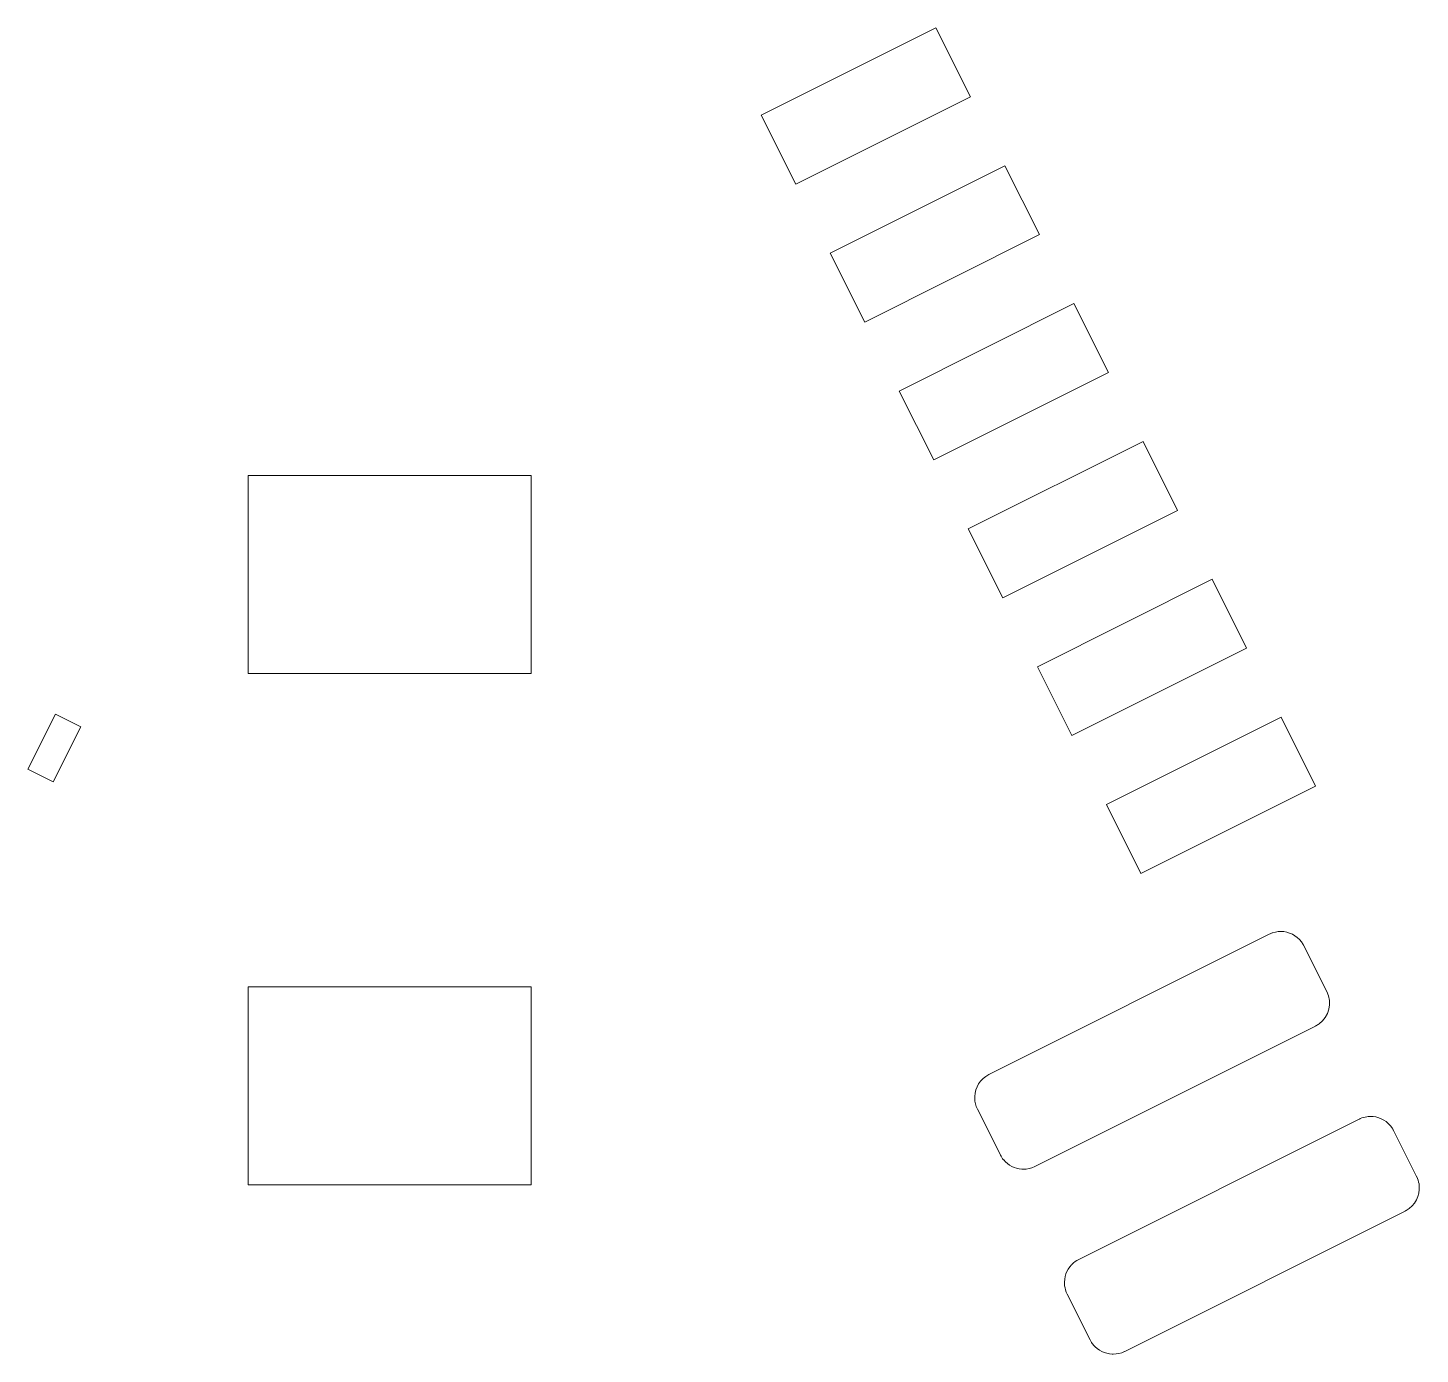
# Model space of a CAD drawing. Header units: inches. Extents: x 70 to 970, y -386 to 214.
# Drawn here: x 160.7 to 187.78, y -53.15 to -27.34 of the extents above; entities that cross this region are included whole.
import ezdxf

# ---------------------------------------------------------------- set-up
doc = ezdxf.new("R2010")
doc.units = ezdxf.units.IN
doc.header["$MEASUREMENT"] = 0

msp = doc.modelspace()

# ---------------------------------------------------------------- linework, layer by layer
at = {"color": 1, "lineweight": 0}
for p, q in [((178.361, -27.337), (174.963, -29.038)), ((179.033, -28.678), (178.361, -27.337)), ((175.635, -30.38), (179.033, -28.678)), ((174.963, -29.038), (175.635, -30.38)), ((179.704, -30.02), (176.307, -31.721)), ((180.376, -31.361), (179.704, -30.02)), ((176.978, -33.063), (180.376, -31.361)), ((176.307, -31.721), (176.978, -33.063)), ((181.048, -32.703), (177.65, -34.404)), ((181.719, -34.044), (181.048, -32.703)), ((178.321, -35.745), (181.719, -34.044)), ((177.65, -34.404), (178.321, -35.745)), ((182.391, -35.385), (178.993, -37.087)), ((183.063, -36.726), (182.391, -35.385)), ((170.488, -36.048), (164.989, -36.048)), ((164.989, -36.048), (164.989, -39.898)), ((170.488, -39.898), (170.488, -36.048)), ((179.665, -38.428), (183.063, -36.726)), ((178.993, -37.087), (179.665, -38.428)), ((183.734, -38.067), (180.336, -39.769)), ((184.406, -39.409), (183.734, -38.067)), ((181.008, -41.11), (184.406, -39.409)), ((180.336, -39.769), (181.008, -41.11)), ((164.989, -39.898), (170.488, -39.898)), ((161.238, -40.69), (160.701, -41.763)), ((161.73, -40.936), (161.238, -40.69)), ((185.078, -40.75), (181.68, -42.452)), ((185.749, -42.091), (185.078, -40.75)), ((161.193, -42.009), (161.73, -40.936)), ((160.701, -41.763), (161.193, -42.009)), ((182.351, -43.793), (185.749, -42.091)), ((181.68, -42.452), (182.351, -43.793)), ((170.488, -45.998), (164.989, -45.998)), ((164.989, -45.998), (164.989, -49.848)), ((170.488, -49.848), (170.488, -45.998)), ((164.989, -49.848), (170.488, -49.848))]:
    msp.add_line(p, q, dxfattribs=at)
for points in [[(184.847, -44.973), (184.867, -44.964), (184.886, -44.956), (184.906, -44.949)], [(184.906, -44.949), (184.906, -44.949), (184.906, -44.949), (184.907, -44.949)], [(184.907, -44.949), (184.907, -44.949), (184.907, -44.948), (184.907, -44.948)], [(184.907, -44.948), (184.907, -44.948), (184.907, -44.948), (184.907, -44.948)], [(184.907, -44.948), (184.907, -44.948), (184.907, -44.948), (184.908, -44.948)], [(184.908, -44.948), (184.908, -44.948), (184.908, -44.948), (184.909, -44.948)], [(184.909, -44.948), (184.909, -44.948), (184.909, -44.948), (184.91, -44.947)], [(184.909, -44.948), (184.909, -44.948), (184.909, -44.948), (184.909, -44.948)], [(184.91, -44.947), (184.91, -44.947), (184.911, -44.947), (184.911, -44.947)], [(184.911, -44.947), (184.983, -44.922), (185.058, -44.916), (185.13, -44.924)], [(185.13, -44.924), (185.13, -44.924), (185.13, -44.924), (185.13, -44.924)], [(185.13, -44.924), (185.131, -44.924), (185.131, -44.924), (185.131, -44.924)], [(185.131, -44.924), (185.131, -44.924), (185.131, -44.924), (185.131, -44.924)], [(185.131, -44.924), (185.284, -44.943), (185.425, -45.031), (185.505, -45.172)], [(179.395, -47.704), (179.395, -47.704), (184.847, -44.973), (184.847, -44.973)], [(185.505, -45.172), (185.505, -45.173), (185.506, -45.172), (185.506, -45.174)], [(185.506, -45.174), (185.507, -45.174), (185.507, -45.174), (185.507, -45.175)], [(185.507, -45.175), (185.507, -45.175), (185.507, -45.175), (185.507, -45.176)], [(185.507, -45.176), (185.507, -45.176), (185.507, -45.175), (185.508, -45.177)], [(185.508, -45.177), (185.508, -45.177), (185.508, -45.177), (185.509, -45.178)], [(185.509, -45.178), (185.509, -45.178), (185.509, -45.178), (185.509, -45.179)], [(185.509, -45.179), (185.509, -45.179), (185.509, -45.179), (185.51, -45.18)], [(185.51, -45.18), (185.51, -45.181), (185.509, -45.181), (185.511, -45.181)], [(185.51, -45.18), (185.51, -45.18), (185.51, -45.18), (185.51, -45.18)], [(185.511, -45.181), (185.511, -45.182), (185.511, -45.182), (185.511, -45.182)], [(185.511, -45.182), (185.511, -45.182), (185.511, -45.183), (185.511, -45.183)], [(185.511, -45.183), (185.511, -45.183), (185.512, -45.183), (185.512, -45.184)], [(185.512, -45.184), (185.512, -45.184), (185.512, -45.184), (185.512, -45.184)], [(185.512, -45.184), (185.512, -45.184), (185.512, -45.184), (185.512, -45.185)], [(185.512, -45.185), (185.512, -45.185), (185.512, -45.185), (185.512, -45.185)], [(185.512, -45.185), (185.512, -45.185), (185.513, -45.185), (185.513, -45.186)], [(185.513, -45.186), (185.513, -45.186), (185.512, -45.185), (185.513, -45.187)], [(185.513, -45.187), (185.513, -45.187), (185.513, -45.187), (185.513, -45.187)], [(185.513, -45.187), (185.513, -45.187), (185.514, -45.187), (185.514, -45.188)], [(185.514, -45.188), (185.514, -45.188), (185.514, -45.188), (185.514, -45.188)], [(185.514, -45.188), (185.514, -45.188), (185.514, -45.188), (185.514, -45.189)], [(185.514, -45.189), (185.514, -45.189), (185.515, -45.188), (185.515, -45.19)], [(185.515, -45.19), (185.515, -45.19), (185.515, -45.19), (185.515, -45.19)], [(185.515, -45.19), (185.515, -45.19), (185.515, -45.19), (185.515, -45.191)], [(185.515, -45.191), (185.516, -45.191), (185.516, -45.191), (185.516, -45.192)], [(185.516, -45.192), (185.516, -45.192), (185.516, -45.192), (185.516, -45.192)], [(185.516, -45.192), (185.516, -45.192), (185.516, -45.192), (185.517, -45.193)], [(185.517, -45.193), (185.517, -45.193), (185.517, -45.194), (185.517, -45.194)], [(185.517, -45.194), (185.517, -45.194), (185.517, -45.194), (185.517, -45.194)], [(185.517, -45.194), (185.517, -45.194), (185.518, -45.195), (185.518, -45.195)], [(185.518, -45.195), (185.518, -45.195), (185.518, -45.196), (185.518, -45.196)], [(185.518, -45.196), (185.518, -45.196), (185.518, -45.196), (185.518, -45.196)], [(185.518, -45.196), (185.518, -45.196), (185.518, -45.196), (185.519, -45.197)], [(185.519, -45.197), (185.519, -45.197), (185.519, -45.197), (185.519, -45.197)], [(185.519, -45.197), (185.519, -45.197), (185.965, -46.09), (185.965, -46.09)], [(185.966, -46.091), (186.077, -46.312), (186.008, -46.577), (185.815, -46.718)], [(185.965, -46.09), (185.965, -46.09), (185.966, -46.091), (185.966, -46.091)], [(185.743, -46.762), (185.743, -46.762), (180.289, -49.493), (180.289, -49.493)], [(185.744, -46.762), (185.744, -46.762), (185.743, -46.762), (185.743, -46.762)], [(185.743, -46.762), (185.743, -46.762), (185.743, -46.762), (185.743, -46.762)], [(185.745, -46.761), (185.745, -46.761), (185.744, -46.761), (185.744, -46.761)], [(185.744, -46.761), (185.744, -46.761), (185.744, -46.761), (185.744, -46.761)], [(185.744, -46.761), (185.744, -46.761), (185.744, -46.762), (185.744, -46.762)], [(185.746, -46.761), (185.746, -46.761), (185.746, -46.761), (185.745, -46.761)], [(185.745, -46.761), (185.745, -46.761), (185.745, -46.761), (185.745, -46.761)], [(185.745, -46.761), (185.745, -46.761), (185.745, -46.761), (185.745, -46.761)], [(185.747, -46.76), (185.747, -46.76), (185.747, -46.76), (185.746, -46.76)], [(185.746, -46.76), (185.746, -46.76), (185.746, -46.76), (185.746, -46.761)], [(185.748, -46.76), (185.747, -46.76), (185.747, -46.76), (185.747, -46.76)], [(185.749, -46.759), (185.749, -46.759), (185.749, -46.759), (185.748, -46.759)], [(185.748, -46.759), (185.748, -46.759), (185.748, -46.759), (185.748, -46.759)], [(185.748, -46.759), (185.748, -46.759), (185.748, -46.76), (185.748, -46.76)], [(185.75, -46.758), (185.749, -46.759), (185.749, -46.759), (185.749, -46.759)], [(185.751, -46.758), (185.751, -46.758), (185.751, -46.758), (185.75, -46.758)], [(185.75, -46.758), (185.75, -46.758), (185.75, -46.758), (185.75, -46.758)], [(185.752, -46.757), (185.752, -46.758), (185.751, -46.758), (185.751, -46.758)], [(185.751, -46.758), (185.751, -46.758), (185.751, -46.758), (185.751, -46.758)], [(185.753, -46.757), (185.753, -46.757), (185.752, -46.757), (185.752, -46.757)], [(185.752, -46.757), (185.752, -46.757), (185.752, -46.757), (185.752, -46.757)], [(185.754, -46.757), (185.754, -46.757), (185.753, -46.757), (185.753, -46.757)], [(185.753, -46.757), (185.753, -46.757), (185.753, -46.757), (185.753, -46.757)], [(185.753, -46.757), (185.753, -46.757), (185.753, -46.757), (185.753, -46.757)], [(185.755, -46.756), (185.755, -46.756), (185.754, -46.756), (185.754, -46.756)], [(185.754, -46.756), (185.754, -46.756), (185.754, -46.756), (185.754, -46.756)], [(185.754, -46.756), (185.754, -46.756), (185.754, -46.757), (185.754, -46.757)], [(185.756, -46.755), (185.756, -46.756), (185.756, -46.756), (185.755, -46.756)], [(185.755, -46.756), (185.755, -46.756), (185.755, -46.756), (185.755, -46.756)], [(185.755, -46.756), (185.755, -46.756), (185.755, -46.756), (185.755, -46.756)], [(185.757, -46.755), (185.757, -46.755), (185.757, -46.755), (185.756, -46.755)], [(185.756, -46.755), (185.756, -46.755), (185.756, -46.755), (185.756, -46.755)], [(185.756, -46.755), (185.756, -46.755), (185.756, -46.755), (185.756, -46.755)], [(185.758, -46.754), (185.758, -46.754), (185.758, -46.754), (185.757, -46.754)], [(185.757, -46.754), (185.757, -46.754), (185.757, -46.754), (185.757, -46.754)], [(185.757, -46.754), (185.757, -46.754), (185.757, -46.754), (185.757, -46.755)], [(185.759, -46.753), (185.759, -46.754), (185.759, -46.754), (185.758, -46.754)], [(185.758, -46.754), (185.758, -46.754), (185.758, -46.754), (185.758, -46.754)], [(185.76, -46.753), (185.759, -46.753), (185.759, -46.753), (185.759, -46.753)], [(185.761, -46.752), (185.761, -46.752), (185.761, -46.752), (185.76, -46.753)], [(185.76, -46.753), (185.76, -46.753), (185.76, -46.753), (185.76, -46.753)], [(185.762, -46.752), (185.761, -46.752), (185.761, -46.752), (185.761, -46.752)], [(185.763, -46.752), (185.762, -46.752), (185.762, -46.752), (185.762, -46.752)], [(185.764, -46.751), (185.764, -46.751), (185.764, -46.751), (185.763, -46.751)], [(185.763, -46.751), (185.763, -46.751), (185.764, -46.751), (185.763, -46.751)], [(185.763, -46.751), (185.763, -46.751), (185.763, -46.752), (185.763, -46.752)], [(185.765, -46.75), (185.764, -46.751), (185.764, -46.751), (185.764, -46.751)], [(185.764, -46.751), (185.764, -46.751), (185.764, -46.751), (185.764, -46.751)], [(185.766, -46.75), (185.766, -46.75), (185.765, -46.75), (185.765, -46.75)], [(185.765, -46.75), (185.765, -46.75), (185.765, -46.75), (185.765, -46.75)], [(185.765, -46.75), (185.765, -46.75), (185.765, -46.75), (185.765, -46.75)], [(185.767, -46.749), (185.766, -46.749), (185.766, -46.75), (185.766, -46.75)], [(185.768, -46.749), (185.767, -46.749), (185.767, -46.749), (185.767, -46.749)], [(185.767, -46.749), (185.767, -46.749), (185.767, -46.749), (185.767, -46.749)], [(185.767, -46.749), (185.767, -46.749), (185.767, -46.749), (185.767, -46.749)], [(185.769, -46.748), (185.768, -46.748), (185.768, -46.748), (185.768, -46.748)], [(185.768, -46.748), (185.768, -46.748), (185.768, -46.749), (185.768, -46.749)], [(185.77, -46.748), (185.769, -46.748), (185.769, -46.748), (185.769, -46.748)], [(185.769, -46.748), (185.769, -46.748), (185.769, -46.748), (185.769, -46.748)], [(185.769, -46.748), (185.769, -46.748), (185.769, -46.748), (185.769, -46.748)], [(185.771, -46.747), (185.77, -46.747), (185.77, -46.747), (185.77, -46.747)], [(185.77, -46.747), (185.77, -46.747), (185.77, -46.748), (185.77, -46.748)], [(185.772, -46.746), (185.771, -46.746), (185.771, -46.747), (185.771, -46.747)], [(185.771, -46.747), (185.771, -46.747), (185.771, -46.747), (185.771, -46.747)], [(185.771, -46.747), (185.771, -46.747), (185.771, -46.747), (185.771, -46.747)], [(185.773, -46.746), (185.773, -46.746), (185.772, -46.746), (185.772, -46.746)], [(185.772, -46.746), (185.772, -46.746), (185.772, -46.746), (185.772, -46.746)], [(185.774, -46.745), (185.773, -46.746), (185.773, -46.746), (185.773, -46.746)], [(185.775, -46.744), (185.774, -46.744), (185.774, -46.745), (185.774, -46.745)], [(185.774, -46.745), (185.774, -46.745), (185.774, -46.745), (185.774, -46.745)], [(185.774, -46.745), (185.774, -46.745), (185.774, -46.745), (185.774, -46.745)], [(185.776, -46.744), (185.775, -46.744), (185.775, -46.744), (185.775, -46.744)], [(185.775, -46.744), (185.775, -46.744), (185.775, -46.744), (185.775, -46.744)], [(185.777, -46.743), (185.776, -46.743), (185.776, -46.744), (185.776, -46.744)], [(185.776, -46.744), (185.776, -46.744), (185.776, -46.744), (185.776, -46.744)], [(185.778, -46.743), (185.777, -46.743), (185.777, -46.743), (185.777, -46.743)], [(185.777, -46.743), (185.777, -46.743), (185.777, -46.743), (185.777, -46.743)], [(185.777, -46.743), (185.777, -46.743), (185.777, -46.743), (185.777, -46.743)], [(185.779, -46.742), (185.778, -46.742), (185.778, -46.742), (185.778, -46.742)], [(185.778, -46.742), (185.778, -46.742), (185.778, -46.743), (185.778, -46.743)], [(185.78, -46.741), (185.78, -46.741), (185.78, -46.741), (185.779, -46.742)], [(185.779, -46.742), (185.779, -46.742), (185.779, -46.742), (185.779, -46.742)], [(185.779, -46.742), (185.779, -46.742), (185.779, -46.742), (185.779, -46.742)], [(185.781, -46.741), (185.781, -46.741), (185.781, -46.741), (185.78, -46.741)], [(185.78, -46.741), (185.78, -46.741), (185.78, -46.741), (185.78, -46.741)], [(185.782, -46.74), (185.782, -46.74), (185.782, -46.74), (185.781, -46.74)], [(185.781, -46.74), (185.781, -46.74), (185.781, -46.74), (185.781, -46.741)], [(185.783, -46.74), (185.783, -46.74), (185.783, -46.74), (185.782, -46.74)], [(185.782, -46.74), (185.782, -46.74), (185.782, -46.74), (185.782, -46.74)], [(185.784, -46.739), (185.784, -46.739), (185.784, -46.739), (185.783, -46.739)], [(185.783, -46.739), (185.783, -46.739), (185.783, -46.739), (185.783, -46.74)], [(185.785, -46.739), (185.785, -46.739), (185.785, -46.739), (185.784, -46.739)], [(185.784, -46.739), (185.784, -46.739), (185.784, -46.739), (185.784, -46.739)], [(185.786, -46.738), (185.786, -46.738), (185.786, -46.738), (185.785, -46.738)], [(185.785, -46.738), (185.785, -46.738), (185.785, -46.738), (185.785, -46.739)], [(185.787, -46.737), (185.786, -46.737), (185.786, -46.737), (185.786, -46.738)], [(185.786, -46.738), (185.786, -46.738), (185.786, -46.738), (185.786, -46.738)], [(185.788, -46.737), (185.788, -46.737), (185.787, -46.737), (185.787, -46.737)], [(185.787, -46.737), (185.787, -46.737), (185.787, -46.737), (185.787, -46.737)], [(185.787, -46.737), (185.787, -46.737), (185.787, -46.737), (185.787, -46.737)], [(185.789, -46.736), (185.789, -46.736), (185.788, -46.736), (185.788, -46.736)], [(185.788, -46.736), (185.788, -46.736), (185.788, -46.736), (185.788, -46.736)], [(185.788, -46.736), (185.788, -46.737), (185.788, -46.737), (185.788, -46.737)], [(185.79, -46.735), (185.79, -46.735), (185.789, -46.736), (185.789, -46.736)], [(185.789, -46.736), (185.789, -46.736), (185.789, -46.736), (185.789, -46.736)], [(185.789, -46.736), (185.789, -46.736), (185.789, -46.736), (185.789, -46.736)], [(185.791, -46.735), (185.791, -46.735), (185.79, -46.735), (185.79, -46.735)], [(185.79, -46.735), (185.79, -46.735), (185.79, -46.735), (185.79, -46.735)], [(185.79, -46.735), (185.79, -46.735), (185.79, -46.735), (185.79, -46.735)], [(185.792, -46.734), (185.791, -46.734), (185.791, -46.734), (185.791, -46.734)], [(185.791, -46.734), (185.791, -46.734), (185.791, -46.735), (185.791, -46.735)], [(185.793, -46.733), (185.793, -46.733), (185.793, -46.733), (185.792, -46.733)], [(185.792, -46.733), (185.792, -46.733), (185.792, -46.734), (185.792, -46.734)], [(185.794, -46.733), (185.794, -46.733), (185.794, -46.733), (185.793, -46.733)], [(185.795, -46.732), (185.794, -46.732), (185.794, -46.732), (185.794, -46.732)], [(185.794, -46.732), (185.794, -46.732), (185.794, -46.733), (185.794, -46.733)], [(185.796, -46.731), (185.796, -46.731), (185.795, -46.731), (185.795, -46.732)], [(185.795, -46.732), (185.795, -46.732), (185.795, -46.732), (185.795, -46.732)], [(185.797, -46.731), (185.797, -46.731), (185.797, -46.731), (185.796, -46.731)], [(185.796, -46.731), (185.796, -46.731), (185.796, -46.731), (185.796, -46.731)], [(185.796, -46.731), (185.796, -46.731), (185.796, -46.731), (185.796, -46.731)], [(185.798, -46.73), (185.798, -46.73), (185.797, -46.73), (185.797, -46.73)], [(185.797, -46.73), (185.797, -46.73), (185.797, -46.73), (185.797, -46.73)], [(185.797, -46.73), (185.797, -46.731), (185.797, -46.731), (185.797, -46.731)], [(185.799, -46.729), (185.798, -46.73), (185.798, -46.73), (185.798, -46.73)], [(185.798, -46.73), (185.798, -46.73), (185.798, -46.73), (185.798, -46.73)], [(185.8, -46.729), (185.799, -46.729), (185.799, -46.729), (185.799, -46.729)], [(185.799, -46.729), (185.799, -46.729), (185.799, -46.729), (185.799, -46.729)], [(185.801, -46.728), (185.801, -46.728), (185.801, -46.728), (185.8, -46.728)], [(185.8, -46.728), (185.8, -46.728), (185.8, -46.729), (185.8, -46.729)], [(185.802, -46.727), (185.801, -46.728), (185.801, -46.728), (185.801, -46.728)], [(185.801, -46.728), (185.801, -46.728), (185.801, -46.728), (185.801, -46.728)], [(185.803, -46.727), (185.803, -46.727), (185.802, -46.727), (185.802, -46.727)], [(185.802, -46.727), (185.802, -46.727), (185.802, -46.727), (185.802, -46.727)], [(185.802, -46.727), (185.802, -46.727), (185.802, -46.727), (185.802, -46.727)], [(185.804, -46.726), (185.804, -46.726), (185.803, -46.726), (185.803, -46.726)], [(185.803, -46.726), (185.803, -46.727), (185.803, -46.727), (185.803, -46.727)], [(185.805, -46.726), (185.804, -46.726), (185.804, -46.726), (185.804, -46.726)], [(185.804, -46.726), (185.804, -46.726), (185.804, -46.726), (185.804, -46.726)], [(185.804, -46.726), (185.804, -46.726), (185.804, -46.726), (185.804, -46.726)], [(185.806, -46.725), (185.805, -46.725), (185.805, -46.725), (185.805, -46.725)], [(185.805, -46.725), (185.805, -46.725), (185.805, -46.726), (185.805, -46.726)], [(185.807, -46.724), (185.807, -46.724), (185.807, -46.724), (185.806, -46.724)], [(185.806, -46.724), (185.806, -46.725), (185.806, -46.725), (185.806, -46.725)], [(185.808, -46.723), (185.808, -46.723), (185.808, -46.723), (185.807, -46.723)], [(185.807, -46.723), (185.807, -46.723), (185.807, -46.723), (185.807, -46.724)], [(185.809, -46.722), (185.809, -46.722), (185.808, -46.723), (185.808, -46.723)], [(185.808, -46.723), (185.808, -46.723), (185.808, -46.723), (185.808, -46.723)], [(185.81, -46.721), (185.81, -46.722), (185.81, -46.722), (185.809, -46.722)], [(185.809, -46.722), (185.809, -46.722), (185.809, -46.723), (185.809, -46.722)], [(185.811, -46.721), (185.81, -46.721), (185.81, -46.721), (185.81, -46.721)], [(185.812, -46.72), (185.812, -46.72), (185.811, -46.72), (185.811, -46.72)], [(185.811, -46.72), (185.811, -46.72), (185.812, -46.72), (185.811, -46.721)], [(185.813, -46.72), (185.813, -46.72), (185.812, -46.72), (185.812, -46.72)], [(185.812, -46.72), (185.812, -46.72), (185.812, -46.72), (185.812, -46.72)], [(185.814, -46.719), (185.814, -46.719), (185.813, -46.719), (185.813, -46.719)], [(185.813, -46.719), (185.813, -46.719), (185.813, -46.719), (185.813, -46.72)], [(185.815, -46.718), (185.814, -46.718), (185.814, -46.719), (185.814, -46.719)], [(179.117, -48.134), (179.124, -47.957), (179.224, -47.79), (179.393, -47.705)], [(179.393, -47.705), (179.394, -47.705), (179.394, -47.705), (179.395, -47.704)], [(179.117, -48.139), (179.117, -48.137), (179.117, -48.135), (179.117, -48.134)], [(179.117, -48.14), (179.117, -48.139), (179.117, -48.139), (179.117, -48.139)], [(179.117, -48.141), (179.117, -48.141), (179.117, -48.141), (179.117, -48.14)], [(179.117, -48.14), (179.117, -48.14), (179.117, -48.14), (179.117, -48.14)], [(179.117, -48.142), (179.117, -48.142), (179.117, -48.141), (179.117, -48.141)], [(179.117, -48.143), (179.117, -48.143), (179.117, -48.142), (179.117, -48.142)], [(179.117, -48.142), (179.117, -48.142), (179.117, -48.142), (179.117, -48.142)], [(179.117, -48.144), (179.117, -48.143), (179.117, -48.143), (179.117, -48.143)], [(179.117, -48.145), (179.117, -48.145), (179.117, -48.145), (179.117, -48.144)], [(179.117, -48.144), (179.117, -48.144), (179.117, -48.144), (179.117, -48.144)], [(179.117, -48.146), (179.117, -48.146), (179.117, -48.145), (179.117, -48.145)], [(179.117, -48.147), (179.117, -48.146), (179.117, -48.146), (179.117, -48.146)], [(179.117, -48.146), (179.117, -48.146), (179.117, -48.146), (179.117, -48.146)], [(179.117, -48.148), (179.117, -48.148), (179.117, -48.148), (179.117, -48.147)], [(179.117, -48.147), (179.117, -48.147), (179.117, -48.147), (179.117, -48.147)], [(179.117, -48.149), (179.117, -48.149), (179.117, -48.148), (179.117, -48.148)], [(179.117, -48.148), (179.117, -48.148), (179.117, -48.148), (179.117, -48.148)], [(179.117, -48.15), (179.117, -48.15), (179.117, -48.15), (179.117, -48.149)], [(179.117, -48.149), (179.117, -48.149), (179.117, -48.149), (179.117, -48.149)], [(179.117, -48.149), (179.117, -48.149), (179.117, -48.149), (179.117, -48.149)], [(179.117, -48.151), (179.117, -48.151), (179.117, -48.151), (179.117, -48.15)], [(179.117, -48.15), (179.117, -48.15), (179.117, -48.15), (179.117, -48.15)], [(179.117, -48.152), (179.117, -48.151), (179.117, -48.151), (179.117, -48.151)], [(179.117, -48.153), (179.117, -48.153), (179.117, -48.152), (179.117, -48.152)], [(179.117, -48.152), (179.117, -48.152), (179.117, -48.152), (179.117, -48.152)], [(179.117, -48.154), (179.117, -48.154), (179.117, -48.154), (179.117, -48.153)], [(179.117, -48.153), (179.117, -48.153), (179.117, -48.153), (179.117, -48.153)], [(179.117, -48.153), (179.117, -48.153), (179.117, -48.153), (179.117, -48.153)], [(179.117, -48.155), (179.117, -48.154), (179.117, -48.154), (179.117, -48.154)], [(179.117, -48.154), (179.117, -48.154), (179.117, -48.154), (179.117, -48.154)], [(179.117, -48.156), (179.117, -48.156), (179.117, -48.155), (179.117, -48.155)], [(179.117, -48.155), (179.117, -48.155), (179.117, -48.155), (179.117, -48.155)], [(179.117, -48.155), (179.117, -48.155), (179.117, -48.155), (179.117, -48.155)], [(179.117, -48.157), (179.117, -48.157), (179.117, -48.156), (179.117, -48.156)], [(179.117, -48.156), (179.117, -48.156), (179.117, -48.156), (179.117, -48.156)], [(179.117, -48.156), (179.117, -48.156), (179.117, -48.156), (179.117, -48.156)], [(179.117, -48.158), (179.117, -48.158), (179.117, -48.158), (179.117, -48.157)], [(179.117, -48.157), (179.117, -48.157), (179.117, -48.157), (179.117, -48.157)], [(179.117, -48.157), (179.117, -48.157), (179.117, -48.157), (179.117, -48.157)], [(179.117, -48.159), (179.117, -48.158), (179.117, -48.158), (179.117, -48.158)], [(179.117, -48.16), (179.117, -48.16), (179.117, -48.159), (179.117, -48.159)], [(179.117, -48.159), (179.117, -48.159), (179.117, -48.159), (179.117, -48.159)], [(179.117, -48.159), (179.117, -48.159), (179.117, -48.159), (179.117, -48.159)], [(179.117, -48.161), (179.117, -48.161), (179.117, -48.161), (179.117, -48.16)], [(179.117, -48.16), (179.117, -48.16), (179.117, -48.16), (179.117, -48.16)], [(179.117, -48.162), (179.117, -48.162), (179.117, -48.162), (179.117, -48.161)], [(179.117, -48.161), (179.117, -48.161), (179.117, -48.161), (179.117, -48.161)], [(179.117, -48.163), (179.117, -48.163), (179.117, -48.162), (179.117, -48.162)], [(179.117, -48.162), (179.117, -48.162), (179.117, -48.162), (179.117, -48.162)], [(179.117, -48.164), (179.117, -48.164), (179.117, -48.163), (179.117, -48.163)], [(179.117, -48.163), (179.117, -48.163), (179.117, -48.163), (179.117, -48.163)], [(179.117, -48.165), (179.117, -48.164), (179.117, -48.164), (179.117, -48.164)], [(179.117, -48.164), (179.117, -48.164), (179.117, -48.164), (179.117, -48.164)], [(179.117, -48.166), (179.117, -48.166), (179.117, -48.166), (179.117, -48.165)], [(179.117, -48.165), (179.117, -48.165), (179.117, -48.165), (179.117, -48.165)], [(179.117, -48.167), (179.117, -48.167), (179.117, -48.166), (179.117, -48.166)], [(179.117, -48.166), (179.117, -48.166), (179.117, -48.166), (179.117, -48.166)], [(179.117, -48.168), (179.117, -48.167), (179.117, -48.167), (179.117, -48.167)], [(179.117, -48.167), (179.117, -48.167), (179.117, -48.167), (179.117, -48.167)], [(179.117, -48.169), (179.117, -48.169), (179.117, -48.169), (179.117, -48.168)], [(179.117, -48.168), (179.117, -48.168), (179.117, -48.168), (179.117, -48.168)], [(179.117, -48.171), (179.117, -48.17), (179.117, -48.17), (179.117, -48.169)], [(179.118, -48.175), (179.118, -48.174), (179.117, -48.172), (179.117, -48.171)], [(179.117, -48.171), (179.117, -48.171), (179.117, -48.171), (179.117, -48.171)], [(179.17, -48.376), (179.138, -48.311), (179.12, -48.242), (179.118, -48.175)], [(179.171, -48.377), (179.17, -48.377), (179.17, -48.376), (179.17, -48.376)], [(179.617, -49.269), (179.617, -49.269), (179.171, -48.377), (179.171, -48.377)], [(181.141, -51.304), (181.141, -51.304), (186.594, -48.572), (186.594, -48.572)], [(186.594, -48.572), (186.594, -48.572), (186.594, -48.572), (186.594, -48.572)], [(186.594, -48.572), (186.594, -48.572), (186.594, -48.572), (186.595, -48.572)], [(186.595, -48.572), (186.595, -48.572), (186.596, -48.572), (186.596, -48.572)], [(186.596, -48.572), (186.596, -48.572), (186.596, -48.572), (186.596, -48.571)], [(186.596, -48.571), (186.596, -48.571), (186.596, -48.571), (186.597, -48.571)], [(186.597, -48.571), (186.597, -48.571), (186.597, -48.571), (186.597, -48.571)], [(186.597, -48.571), (186.597, -48.571), (186.598, -48.571), (186.598, -48.571)], [(186.598, -48.571), (186.598, -48.571), (186.598, -48.57), (186.598, -48.57)], [(186.598, -48.57), (186.599, -48.57), (186.599, -48.57), (186.599, -48.57)], [(186.6, -48.57), (186.6, -48.57), (186.599, -48.569), (186.601, -48.569)], [(186.599, -48.57), (186.599, -48.57), (186.599, -48.57), (186.6, -48.57)], [(186.601, -48.569), (186.601, -48.569), (186.601, -48.569), (186.601, -48.569)], [(186.601, -48.569), (186.601, -48.569), (186.602, -48.569), (186.602, -48.569)], [(186.602, -48.569), (186.602, -48.569), (186.602, -48.568), (186.602, -48.568)], [(186.602, -48.568), (186.602, -48.568), (186.602, -48.568), (186.603, -48.568)], [(186.603, -48.568), (186.603, -48.568), (186.603, -48.568), (186.603, -48.568)], [(186.603, -48.568), (186.603, -48.568), (186.603, -48.568), (186.603, -48.568)], [(186.603, -48.568), (186.604, -48.568), (186.604, -48.568), (186.604, -48.568)], [(186.604, -48.568), (186.604, -48.568), (186.604, -48.568), (186.604, -48.567)], [(186.604, -48.567), (186.604, -48.567), (186.605, -48.567), (186.605, -48.567)], [(186.605, -48.567), (186.605, -48.567), (186.605, -48.567), (186.605, -48.567)], [(186.605, -48.567), (186.606, -48.567), (186.605, -48.567), (186.606, -48.567)], [(186.606, -48.567), (186.606, -48.567), (186.607, -48.567), (186.607, -48.566)], [(186.607, -48.566), (186.607, -48.566), (186.607, -48.566), (186.607, -48.566)], [(186.607, -48.566), (186.607, -48.566), (186.607, -48.566), (186.608, -48.566)], [(186.608, -48.566), (186.608, -48.566), (186.608, -48.566), (186.608, -48.566)], [(186.608, -48.566), (186.608, -48.566), (186.608, -48.566), (186.608, -48.566)], [(186.608, -48.566), (186.608, -48.566), (186.609, -48.566), (186.609, -48.566)], [(186.609, -48.566), (186.609, -48.565), (186.609, -48.565), (186.609, -48.565)], [(186.609, -48.565), (186.609, -48.565), (186.609, -48.565), (186.61, -48.565)], [(186.61, -48.565), (186.61, -48.565), (186.61, -48.565), (186.61, -48.565)], [(186.61, -48.565), (186.61, -48.565), (186.61, -48.565), (186.61, -48.565)], [(186.61, -48.565), (186.611, -48.565), (186.611, -48.565), (186.611, -48.565)], [(186.611, -48.565), (186.611, -48.565), (186.611, -48.564), (186.611, -48.564)], [(186.611, -48.564), (186.611, -48.564), (186.612, -48.564), (186.612, -48.564)], [(186.612, -48.564), (186.612, -48.564), (186.612, -48.564), (186.612, -48.564)], [(186.612, -48.564), (186.613, -48.564), (186.613, -48.564), (186.613, -48.564)], [(186.613, -48.564), (186.613, -48.564), (186.613, -48.564), (186.613, -48.563)], [(186.615, -48.562), (186.615, -48.562), (186.615, -48.562), (186.615, -48.562)], [(186.615, -48.562), (186.615, -48.562), (186.616, -48.562), (186.616, -48.562)], [(186.616, -48.562), (186.698, -48.526), (186.784, -48.515), (186.866, -48.522)], [(186.866, -48.522), (186.866, -48.522), (186.867, -48.522), (186.867, -48.522)], [(186.867, -48.522), (186.867, -48.522), (186.866, -48.523), (186.868, -48.522)], [(186.868, -48.522), (187.013, -48.537), (187.149, -48.615), (187.234, -48.743)], [(187.234, -48.743), (187.235, -48.743), (187.235, -48.744), (187.235, -48.744)], [(187.235, -48.744), (187.235, -48.744), (187.235, -48.744), (187.236, -48.745)], [(187.236, -48.745), (187.236, -48.745), (187.236, -48.745), (187.236, -48.745)], [(187.236, -48.745), (187.236, -48.745), (187.236, -48.745), (187.236, -48.746)], [(187.236, -48.746), (187.236, -48.746), (187.237, -48.746), (187.237, -48.747)], [(187.237, -48.747), (187.237, -48.747), (187.237, -48.747), (187.237, -48.747)], [(187.237, -48.747), (187.237, -48.747), (187.237, -48.747), (187.237, -48.747)], [(187.237, -48.747), (187.237, -48.748), (187.237, -48.748), (187.237, -48.748)], [(187.237, -48.748), (187.238, -48.748), (187.238, -48.749), (187.238, -48.749)], [(187.238, -48.749), (187.238, -48.749), (187.238, -48.749), (187.238, -48.749)], [(187.238, -48.749), (187.239, -48.75), (187.238, -48.75), (187.239, -48.75)], [(187.239, -48.75), (187.239, -48.75), (187.239, -48.75), (187.239, -48.751)], [(187.239, -48.751), (187.239, -48.751), (187.239, -48.751), (187.239, -48.751)], [(187.239, -48.751), (187.239, -48.751), (187.24, -48.751), (187.24, -48.751)], [(187.24, -48.751), (187.24, -48.752), (187.24, -48.752), (187.24, -48.752)], [(187.24, -48.752), (187.24, -48.752), (187.24, -48.752), (187.241, -48.753)], [(187.241, -48.753), (187.241, -48.753), (187.241, -48.753), (187.241, -48.754)], [(187.241, -48.754), (187.241, -48.754), (187.241, -48.754), (187.241, -48.754)], [(187.241, -48.754), (187.241, -48.754), (187.242, -48.755), (187.242, -48.755)], [(187.242, -48.755), (187.242, -48.755), (187.242, -48.755), (187.242, -48.755)], [(187.242, -48.755), (187.242, -48.755), (187.243, -48.755), (187.243, -48.756)], [(187.243, -48.756), (187.243, -48.756), (187.242, -48.756), (187.243, -48.757)], [(187.243, -48.757), (187.243, -48.757), (187.243, -48.757), (187.243, -48.757)], [(187.243, -48.757), (187.244, -48.758), (187.244, -48.757), (187.244, -48.758)], [(187.244, -48.758), (187.244, -48.758), (187.244, -48.758), (187.244, -48.759)], [(187.244, -48.759), (187.244, -48.759), (187.244, -48.76), (187.245, -48.76)], [(187.245, -48.76), (187.245, -48.76), (187.245, -48.76), (187.245, -48.76)], [(187.245, -48.76), (187.245, -48.76), (187.246, -48.761), (187.246, -48.761)], [(187.246, -48.761), (187.246, -48.761), (187.246, -48.762), (187.246, -48.762)], [(187.246, -48.762), (187.246, -48.762), (187.246, -48.762), (187.246, -48.762)], [(187.246, -48.762), (187.246, -48.762), (187.247, -48.762), (187.247, -48.763)], [(187.247, -48.763), (187.247, -48.763), (187.246, -48.762), (187.247, -48.764)], [(187.247, -48.764), (187.248, -48.764), (187.248, -48.765), (187.248, -48.765)], [(187.248, -48.765), (187.248, -48.765), (187.248, -48.765), (187.248, -48.766)], [(187.248, -48.766), (187.249, -48.766), (187.249, -48.767), (187.249, -48.767)], [(187.249, -48.767), (187.249, -48.767), (187.249, -48.767), (187.249, -48.767)], [(187.249, -48.767), (187.249, -48.767), (187.25, -48.768), (187.25, -48.768)], [(187.25, -48.768), (187.25, -48.768), (187.25, -48.768), (187.25, -48.768)], [(187.25, -48.768), (187.25, -48.768), (187.25, -48.768), (187.251, -48.77)], [(187.251, -48.77), (187.251, -48.77), (187.251, -48.77), (187.251, -48.771)], [(187.251, -48.771), (187.251, -48.771), (187.251, -48.771), (187.251, -48.771)], [(187.251, -48.771), (187.251, -48.771), (187.252, -48.771), (187.252, -48.772)], [(187.252, -48.772), (187.252, -48.772), (187.252, -48.772), (187.253, -48.773)], [(187.253, -48.773), (187.253, -48.773), (187.253, -48.773), (187.253, -48.773)], [(187.253, -48.773), (187.253, -48.774), (187.253, -48.773), (187.254, -48.774)], [(187.254, -48.774), (187.254, -48.774), (187.254, -48.775), (187.254, -48.775)], [(187.254, -48.775), (187.254, -48.775), (187.254, -48.775), (187.254, -48.776)], [(187.254, -48.776), (187.254, -48.776), (187.255, -48.776), (187.255, -48.776)], [(187.255, -48.776), (187.255, -48.776), (187.254, -48.776), (187.255, -48.777)], [(187.255, -48.777), (187.255, -48.778), (187.256, -48.778), (187.256, -48.778)], [(187.256, -48.778), (187.256, -48.778), (187.255, -48.78), (187.256, -48.779)], [(187.256, -48.779), (187.256, -48.78), (187.256, -48.78), (187.256, -48.78)], [(187.256, -48.78), (187.257, -48.78), (187.257, -48.78), (187.257, -48.78)], [(187.257, -48.78), (187.257, -48.781), (187.257, -48.781), (187.257, -48.781)], [(187.257, -48.781), (187.257, -48.781), (187.257, -48.781), (187.257, -48.781)], [(187.257, -48.781), (187.257, -48.781), (187.257, -48.782), (187.257, -48.782)], [(187.257, -48.782), (187.258, -48.782), (187.258, -48.783), (187.258, -48.783)], [(187.258, -48.783), (187.258, -48.783), (187.258, -48.783), (187.258, -48.783)], [(187.258, -48.783), (187.258, -48.783), (187.258, -48.784), (187.258, -48.784)], [(187.258, -48.784), (187.259, -48.784), (187.259, -48.783), (187.259, -48.785)], [(187.259, -48.785), (187.259, -48.785), (187.259, -48.785), (187.259, -48.785)], [(187.259, -48.785), (187.259, -48.785), (187.259, -48.785), (187.26, -48.786)], [(187.26, -48.786), (187.26, -48.786), (187.26, -48.786), (187.26, -48.787)], [(187.26, -48.787), (187.26, -48.787), (187.26, -48.787), (187.26, -48.787)], [(187.26, -48.787), (187.26, -48.787), (187.26, -48.787), (187.261, -48.788)], [(187.261, -48.788), (187.261, -48.788), (187.261, -48.787), (187.261, -48.789)], [(187.261, -48.789), (187.261, -48.789), (187.261, -48.789), (187.261, -48.789)], [(187.261, -48.789), (187.261, -48.79), (187.261, -48.79), (187.262, -48.79)], [(187.262, -48.79), (187.262, -48.79), (187.262, -48.79), (187.262, -48.791)], [(187.262, -48.791), (187.262, -48.791), (187.262, -48.791), (187.262, -48.791)], [(187.262, -48.791), (187.262, -48.791), (187.263, -48.792), (187.263, -48.792)], [(187.263, -48.792), (187.263, -48.792), (187.263, -48.793), (187.263, -48.793)], [(187.263, -48.793), (187.264, -48.793), (187.264, -48.793), (187.264, -48.793)], [(187.264, -48.793), (187.264, -48.793), (187.264, -48.794), (187.264, -48.794)], [(187.264, -48.794), (187.264, -48.794), (187.264, -48.794), (187.264, -48.794)], [(187.264, -48.794), (187.264, -48.794), (187.264, -48.795), (187.264, -48.795)], [(187.264, -48.795), (187.265, -48.795), (187.265, -48.795), (187.265, -48.795)], [(187.265, -48.795), (187.265, -48.795), (187.265, -48.795), (187.265, -48.796)], [(187.265, -48.796), (187.265, -48.796), (187.265, -48.796), (187.265, -48.796)], [(187.265, -48.796), (187.265, -48.796), (187.712, -49.69), (187.712, -49.69)], [(179.617, -49.27), (179.617, -49.27), (179.617, -49.269), (179.617, -49.269)], [(179.678, -49.363), (179.655, -49.335), (179.634, -49.304), (179.617, -49.27)], [(179.678, -49.364), (179.678, -49.363), (179.678, -49.363), (179.678, -49.363)], [(179.679, -49.364), (179.679, -49.364), (179.679, -49.364), (179.678, -49.364)], [(179.679, -49.365), (179.679, -49.365), (179.679, -49.364), (179.679, -49.364)], [(179.68, -49.366), (179.68, -49.366), (179.68, -49.366), (179.679, -49.365)], [(179.679, -49.365), (179.679, -49.365), (179.679, -49.365), (179.679, -49.365)], [(179.681, -49.367), (179.681, -49.366), (179.68, -49.367), (179.68, -49.366)], [(180.031, -49.545), (179.897, -49.536), (179.77, -49.473), (179.681, -49.367)], [(179.681, -49.367), (179.681, -49.367), (179.681, -49.367), (179.681, -49.367)], [(179.681, -49.367), (179.681, -49.367), (179.681, -49.367), (179.681, -49.367)], [(180.032, -49.545), (180.032, -49.545), (180.032, -49.545), (180.031, -49.545)], [(180.031, -49.545), (180.031, -49.545), (180.031, -49.545), (180.031, -49.545)], [(180.065, -49.546), (180.054, -49.546), (180.043, -49.546), (180.032, -49.545)], [(180.285, -49.495), (180.214, -49.53), (180.139, -49.546), (180.065, -49.546)], [(180.286, -49.495), (180.285, -49.495), (180.285, -49.495), (180.285, -49.495)], [(180.287, -49.494), (180.287, -49.494), (180.286, -49.494), (180.286, -49.494)], [(180.286, -49.494), (180.286, -49.494), (180.286, -49.495), (180.286, -49.495)], [(180.288, -49.494), (180.287, -49.494), (180.287, -49.494), (180.287, -49.494)], [(180.289, -49.493), (180.289, -49.493), (180.288, -49.493), (180.288, -49.493)], [(180.288, -49.493), (180.288, -49.493), (180.288, -49.494), (180.288, -49.494)], [(187.712, -49.69), (187.712, -49.69), (187.712, -49.69), (187.712, -49.69)], [(187.712, -49.69), (187.712, -49.69), (187.713, -49.691), (187.713, -49.691)], [(187.713, -49.691), (187.713, -49.691), (187.713, -49.691), (187.713, -49.692)], [(187.713, -49.692), (187.713, -49.692), (187.713, -49.692), (187.713, -49.692)], [(187.713, -49.692), (187.713, -49.693), (187.714, -49.693), (187.714, -49.693)], [(187.714, -49.693), (187.736, -49.739), (187.751, -49.786), (187.759, -49.833)], [(187.763, -49.867), (187.781, -50.06), (187.685, -50.253), (187.507, -50.352)], [(187.759, -49.833), (187.759, -49.833), (187.759, -49.834), (187.759, -49.834)], [(187.759, -49.834), (187.759, -49.834), (187.759, -49.834), (187.759, -49.835)], [(187.759, -49.835), (187.759, -49.835), (187.759, -49.835), (187.759, -49.835)], [(187.759, -49.835), (187.759, -49.836), (187.759, -49.836), (187.759, -49.836)], [(187.759, -49.836), (187.759, -49.836), (187.759, -49.836), (187.759, -49.836)], [(187.759, -49.836), (187.759, -49.836), (187.759, -49.837), (187.759, -49.837)], [(187.759, -49.837), (187.76, -49.838), (187.76, -49.838), (187.76, -49.838)], [(187.76, -49.838), (187.76, -49.838), (187.76, -49.838), (187.76, -49.839)], [(187.76, -49.839), (187.76, -49.839), (187.76, -49.839), (187.76, -49.839)], [(187.76, -49.839), (187.76, -49.839), (187.76, -49.84), (187.76, -49.84)], [(187.76, -49.84), (187.76, -49.84), (187.76, -49.84), (187.76, -49.84)], [(187.76, -49.84), (187.76, -49.84), (187.76, -49.84), (187.76, -49.84)], [(187.76, -49.84), (187.76, -49.84), (187.76, -49.841), (187.76, -49.841)], [(187.76, -49.841), (187.76, -49.841), (187.76, -49.841), (187.76, -49.842)], [(187.76, -49.842), (187.76, -49.842), (187.76, -49.841), (187.76, -49.842)], [(187.76, -49.842), (187.76, -49.842), (187.76, -49.842), (187.76, -49.843)], [(187.76, -49.843), (187.76, -49.843), (187.76, -49.843), (187.76, -49.843)], [(187.76, -49.843), (187.76, -49.843), (187.76, -49.843), (187.76, -49.843)], [(187.76, -49.843), (187.76, -49.843), (187.76, -49.844), (187.76, -49.844)], [(187.76, -49.844), (187.76, -49.844), (187.76, -49.844), (187.76, -49.844)], [(187.76, -49.844), (187.761, -49.844), (187.761, -49.844), (187.761, -49.845)], [(187.761, -49.845), (187.761, -49.845), (187.761, -49.845), (187.761, -49.845)], [(187.761, -49.845), (187.761, -49.845), (187.761, -49.845), (187.761, -49.846)], [(187.761, -49.846), (187.761, -49.846), (187.761, -49.846), (187.761, -49.846)], [(187.761, -49.846), (187.761, -49.846), (187.761, -49.846), (187.761, -49.846)], [(187.761, -49.846), (187.761, -49.846), (187.761, -49.847), (187.761, -49.847)], [(187.761, -49.847), (187.761, -49.847), (187.761, -49.847), (187.761, -49.847)], [(187.761, -49.847), (187.761, -49.847), (187.761, -49.847), (187.761, -49.847)], [(187.761, -49.847), (187.761, -49.848), (187.761, -49.848), (187.761, -49.848)], [(187.761, -49.848), (187.761, -49.848), (187.761, -49.848), (187.761, -49.849)], [(187.761, -49.849), (187.761, -49.849), (187.761, -49.849), (187.761, -49.849)], [(187.761, -49.849), (187.761, -49.849), (187.761, -49.849), (187.761, -49.85)], [(187.761, -49.85), (187.761, -49.85), (187.761, -49.85), (187.761, -49.85)], [(187.761, -49.85), (187.761, -49.85), (187.761, -49.85), (187.761, -49.85)], [(187.761, -49.85), (187.761, -49.85), (187.761, -49.851), (187.761, -49.851)], [(187.761, -49.851), (187.761, -49.851), (187.761, -49.851), (187.761, -49.851)], [(187.761, -49.851), (187.761, -49.851), (187.761, -49.851), (187.761, -49.851)], [(187.761, -49.851), (187.761, -49.852), (187.761, -49.852), (187.761, -49.852)], [(187.761, -49.852), (187.762, -49.852), (187.762, -49.852), (187.762, -49.852)], [(187.762, -49.852), (187.762, -49.852), (187.762, -49.852), (187.762, -49.853)], [(187.762, -49.853), (187.762, -49.853), (187.762, -49.853), (187.762, -49.853)], [(187.762, -49.853), (187.762, -49.853), (187.762, -49.853), (187.762, -49.853)], [(187.762, -49.853), (187.762, -49.853), (187.762, -49.854), (187.762, -49.854)], [(187.762, -49.854), (187.762, -49.854), (187.762, -49.854), (187.762, -49.854)], [(187.762, -49.854), (187.762, -49.854), (187.762, -49.854), (187.762, -49.854)], [(187.762, -49.854), (187.762, -49.855), (187.762, -49.855), (187.762, -49.855)], [(187.762, -49.855), (187.762, -49.855), (187.762, -49.855), (187.762, -49.855)], [(187.762, -49.855), (187.762, -49.856), (187.762, -49.856), (187.762, -49.856)], [(187.762, -49.856), (187.762, -49.856), (187.762, -49.856), (187.762, -49.856)], [(187.762, -49.856), (187.762, -49.856), (187.762, -49.856), (187.762, -49.857)], [(187.762, -49.857), (187.762, -49.857), (187.762, -49.857), (187.762, -49.857)], [(187.762, -49.857), (187.762, -49.857), (187.762, -49.857), (187.762, -49.857)], [(187.762, -49.857), (187.762, -49.857), (187.762, -49.858), (187.762, -49.858)], [(187.762, -49.858), (187.762, -49.859), (187.762, -49.859), (187.762, -49.859)], [(187.762, -49.859), (187.762, -49.859), (187.762, -49.86), (187.762, -49.86)], [(187.762, -49.86), (187.762, -49.86), (187.762, -49.86), (187.762, -49.86)], [(187.762, -49.86), (187.762, -49.86), (187.762, -49.861), (187.762, -49.861)], [(187.762, -49.861), (187.762, -49.861), (187.763, -49.861), (187.763, -49.861)], [(187.763, -49.861), (187.763, -49.862), (187.763, -49.862), (187.763, -49.862)], [(187.763, -49.862), (187.763, -49.862), (187.763, -49.862), (187.763, -49.863)], [(187.763, -49.863), (187.763, -49.863), (187.763, -49.863), (187.763, -49.863)], [(187.763, -49.863), (187.763, -49.864), (187.763, -49.864), (187.763, -49.864)], [(187.763, -49.864), (187.763, -49.864), (187.763, -49.865), (187.763, -49.865)], [(187.763, -49.865), (187.763, -49.865), (187.763, -49.865), (187.763, -49.866)], [(187.763, -49.866), (187.763, -49.866), (187.763, -49.866), (187.763, -49.866)], [(187.763, -49.866), (187.763, -49.867), (187.763, -49.867), (187.763, -49.867)], [(187.489, -50.361), (187.489, -50.361), (182.035, -53.092), (182.035, -53.092)], [(187.49, -50.361), (187.49, -50.361), (187.489, -50.361), (187.489, -50.361)], [(187.491, -50.36), (187.491, -50.36), (187.49, -50.36), (187.49, -50.36)], [(187.49, -50.36), (187.49, -50.36), (187.49, -50.361), (187.49, -50.361)], [(187.49, -50.361), (187.49, -50.361), (187.49, -50.361), (187.49, -50.361)], [(187.492, -50.36), (187.492, -50.36), (187.491, -50.36), (187.491, -50.36)], [(187.491, -50.36), (187.491, -50.36), (187.491, -50.36), (187.491, -50.36)], [(187.491, -50.36), (187.491, -50.36), (187.491, -50.36), (187.491, -50.36)], [(187.493, -50.359), (187.493, -50.359), (187.493, -50.359), (187.492, -50.359)], [(187.492, -50.359), (187.492, -50.359), (187.492, -50.359), (187.492, -50.36)], [(187.492, -50.36), (187.492, -50.36), (187.492, -50.36), (187.492, -50.36)], [(187.494, -50.359), (187.494, -50.359), (187.494, -50.359), (187.493, -50.359)], [(187.493, -50.359), (187.493, -50.359), (187.493, -50.359), (187.493, -50.359)], [(187.495, -50.358), (187.494, -50.358), (187.494, -50.359), (187.494, -50.359)], [(187.495, -50.358), (187.495, -50.358), (187.495, -50.358), (187.495, -50.358)], [(187.495, -50.358), (187.495, -50.358), (187.495, -50.358), (187.495, -50.358)], [(187.495, -50.358), (187.495, -50.358), (187.495, -50.358), (187.495, -50.358)], [(187.498, -50.357), (187.497, -50.357), (187.497, -50.357), (187.497, -50.357)], [(187.499, -50.356), (187.498, -50.356), (187.498, -50.356), (187.498, -50.356)], [(187.498, -50.356), (187.498, -50.356), (187.498, -50.357), (187.498, -50.357)], [(187.5, -50.356), (187.499, -50.356), (187.499, -50.356), (187.499, -50.356)], [(187.499, -50.356), (187.499, -50.356), (187.499, -50.356), (187.499, -50.356)], [(187.501, -50.355), (187.501, -50.355), (187.5, -50.355), (187.5, -50.355)], [(187.5, -50.355), (187.5, -50.355), (187.5, -50.356), (187.5, -50.356)], [(187.5, -50.356), (187.5, -50.356), (187.5, -50.356), (187.5, -50.356)], [(187.502, -50.355), (187.501, -50.355), (187.501, -50.355), (187.501, -50.355)], [(187.501, -50.355), (187.501, -50.355), (187.501, -50.355), (187.501, -50.355)], [(187.501, -50.355), (187.501, -50.355), (187.501, -50.355), (187.501, -50.355)], [(187.503, -50.354), (187.503, -50.354), (187.502, -50.354), (187.502, -50.354)], [(187.502, -50.354), (187.502, -50.354), (187.502, -50.354), (187.502, -50.354)], [(187.502, -50.354), (187.502, -50.355), (187.502, -50.355), (187.502, -50.355)], [(187.504, -50.354), (187.504, -50.354), (187.503, -50.354), (187.503, -50.354)], [(187.503, -50.354), (187.503, -50.354), (187.503, -50.354), (187.503, -50.354)], [(187.503, -50.354), (187.503, -50.354), (187.503, -50.354), (187.503, -50.354)], [(187.505, -50.353), (187.505, -50.353), (187.504, -50.353), (187.504, -50.353)], [(187.504, -50.353), (187.504, -50.353), (187.504, -50.353), (187.504, -50.353)], [(187.504, -50.353), (187.504, -50.353), (187.504, -50.354), (187.504, -50.354)], [(187.506, -50.353), (187.506, -50.353), (187.506, -50.353), (187.505, -50.353)], [(187.505, -50.353), (187.505, -50.353), (187.505, -50.353), (187.505, -50.353)], [(187.505, -50.353), (187.505, -50.353), (187.505, -50.353), (187.505, -50.353)], [(187.507, -50.352), (187.507, -50.352), (187.506, -50.352), (187.506, -50.352)], [(187.506, -50.352), (187.506, -50.352), (187.506, -50.352), (187.506, -50.353)], [(180.865, -51.796), (180.853, -51.652), (180.903, -51.508), (181.003, -51.404)], [(181.003, -51.404), (181.003, -51.404), (181.003, -51.404), (181.004, -51.404)], [(181.005, -51.402), (181.005, -51.402), (181.004, -51.403), (181.006, -51.402)], [(181.004, -51.404), (181.004, -51.404), (181.004, -51.403), (181.004, -51.403)], [(181.004, -51.403), (181.004, -51.403), (181.004, -51.403), (181.005, -51.403)], [(181.005, -51.403), (181.005, -51.403), (181.005, -51.402), (181.005, -51.402)], [(181.006, -51.402), (181.006, -51.401), (181.006, -51.401), (181.006, -51.401)], [(181.006, -51.401), (181.007, -51.401), (181.007, -51.401), (181.007, -51.401)], [(181.007, -51.401), (181.007, -51.401), (181.007, -51.401), (181.007, -51.4)], [(181.007, -51.4), (181.007, -51.4), (181.007, -51.4), (181.008, -51.4)], [(181.007, -51.401), (181.007, -51.401), (181.007, -51.401), (181.007, -51.401)], [(181.008, -51.4), (181.008, -51.4), (181.008, -51.399), (181.008, -51.399)], [(181.008, -51.399), (181.008, -51.399), (181.008, -51.399), (181.009, -51.399)], [(181.008, -51.4), (181.008, -51.4), (181.008, -51.4), (181.008, -51.4)], [(181.009, -51.399), (181.009, -51.399), (181.009, -51.399), (181.009, -51.398)], [(181.009, -51.398), (181.009, -51.398), (181.009, -51.398), (181.009, -51.398)], [(181.009, -51.398), (181.01, -51.398), (181.01, -51.398), (181.01, -51.398)], [(181.011, -51.396), (181.011, -51.396), (181.01, -51.396), (181.012, -51.396)], [(181.01, -51.398), (181.01, -51.398), (181.01, -51.397), (181.01, -51.397)], [(181.01, -51.397), (181.01, -51.397), (181.01, -51.397), (181.011, -51.397)], [(181.011, -51.397), (181.011, -51.397), (181.011, -51.396), (181.011, -51.396)], [(181.012, -51.395), (181.049, -51.359), (181.091, -51.328), (181.14, -51.304)], [(181.012, -51.396), (181.012, -51.395), (181.012, -51.395), (181.012, -51.395)], [(181.14, -51.304), (181.14, -51.304), (181.14, -51.304), (181.141, -51.304)], [(180.866, -51.798), (180.866, -51.797), (180.865, -51.797), (180.865, -51.796)], [(180.866, -51.799), (180.866, -51.798), (180.866, -51.798), (180.866, -51.798)], [(180.866, -51.8), (180.866, -51.8), (180.866, -51.799), (180.866, -51.799)], [(180.866, -51.799), (180.866, -51.799), (180.866, -51.799), (180.866, -51.799)], [(180.866, -51.801), (180.866, -51.801), (180.866, -51.801), (180.866, -51.8)], [(180.866, -51.802), (180.866, -51.801), (180.866, -51.801), (180.866, -51.801)], [(180.866, -51.803), (180.866, -51.802), (180.866, -51.802), (180.866, -51.802)], [(180.866, -51.802), (180.866, -51.802), (180.866, -51.802), (180.866, -51.802)], [(180.866, -51.804), (180.866, -51.804), (180.866, -51.803), (180.866, -51.803)], [(180.866, -51.803), (180.866, -51.803), (180.866, -51.803), (180.866, -51.803)], [(180.866, -51.803), (180.866, -51.803), (180.866, -51.803), (180.866, -51.803)], [(180.866, -51.805), (180.866, -51.805), (180.866, -51.805), (180.866, -51.804)], [(180.866, -51.804), (180.866, -51.804), (180.866, -51.804), (180.866, -51.804)], [(180.866, -51.804), (180.866, -51.804), (180.866, -51.804), (180.866, -51.804)], [(180.866, -51.806), (180.866, -51.805), (180.866, -51.805), (180.866, -51.805)], [(180.866, -51.805), (180.866, -51.805), (180.866, -51.805), (180.866, -51.805)], [(180.866, -51.807), (180.866, -51.806), (180.866, -51.806), (180.866, -51.806)], [(180.866, -51.806), (180.866, -51.806), (180.866, -51.806), (180.866, -51.806)], [(180.867, -51.808), (180.867, -51.808), (180.866, -51.807), (180.866, -51.807)], [(180.866, -51.807), (180.866, -51.807), (180.866, -51.807), (180.866, -51.807)], [(180.866, -51.807), (180.866, -51.807), (180.866, -51.807), (180.866, -51.807)], [(180.867, -51.809), (180.867, -51.809), (180.867, -51.809), (180.867, -51.808)], [(180.867, -51.808), (180.867, -51.808), (180.867, -51.808), (180.867, -51.808)], [(180.867, -51.808), (180.867, -51.808), (180.867, -51.808), (180.867, -51.808)], [(180.867, -51.81), (180.867, -51.81), (180.867, -51.81), (180.867, -51.809)], [(180.867, -51.809), (180.867, -51.809), (180.867, -51.809), (180.867, -51.809)], [(180.867, -51.811), (180.867, -51.811), (180.867, -51.811), (180.867, -51.81)], [(180.867, -51.812), (180.867, -51.812), (180.867, -51.811), (180.867, -51.811)], [(180.867, -51.811), (180.867, -51.811), (180.867, -51.811), (180.867, -51.811)], [(180.867, -51.813), (180.867, -51.813), (180.867, -51.813), (180.867, -51.812)], [(180.867, -51.812), (180.867, -51.812), (180.867, -51.812), (180.867, -51.812)], [(180.867, -51.812), (180.867, -51.812), (180.867, -51.812), (180.867, -51.812)], [(180.867, -51.814), (180.867, -51.814), (180.867, -51.814), (180.867, -51.813)], [(180.867, -51.813), (180.867, -51.813), (180.867, -51.813), (180.867, -51.813)], [(180.867, -51.815), (180.867, -51.815), (180.867, -51.815), (180.867, -51.814)], [(180.916, -51.975), (180.89, -51.924), (180.875, -51.87), (180.867, -51.815)], [(181.363, -52.868), (181.363, -52.868), (180.916, -51.975), (180.916, -51.975)], [(181.364, -52.869), (181.364, -52.869), (181.363, -52.868), (181.363, -52.868)], [(181.421, -52.958), (181.399, -52.931), (181.38, -52.901), (181.364, -52.869)], [(181.421, -52.959), (181.421, -52.959), (181.421, -52.959), (181.421, -52.958)], [(181.422, -52.959), (181.422, -52.959), (181.421, -52.959), (181.421, -52.959)], [(181.422, -52.96), (181.422, -52.96), (181.422, -52.96), (181.422, -52.959)], [(181.422, -52.959), (181.422, -52.959), (181.422, -52.959), (181.422, -52.959)], [(181.423, -52.96), (181.423, -52.96), (181.422, -52.96), (181.422, -52.96)], [(181.423, -52.962), (181.423, -52.962), (181.424, -52.962), (181.423, -52.96)], [(181.788, -53.145), (181.648, -53.138), (181.514, -53.073), (181.423, -52.962)], [(181.811, -53.145), (181.803, -53.145), (181.797, -53.143), (181.788, -53.145)], [(181.788, -53.145), (181.788, -53.145), (181.788, -53.145), (181.788, -53.145)], [(182.034, -53.093), (181.962, -53.129), (181.886, -53.145), (181.811, -53.145)], [(182.035, -53.092), (182.035, -53.092), (182.034, -53.093), (182.034, -53.093)], [(182.035, -53.092), (182.035, -53.092), (182.035, -53.092), (182.035, -53.092)]]:
    msp.add_open_spline(points, degree=3, dxfattribs=at)
for points, knots in [([(186.613, -48.563), (186.613, -48.563), (186.614, -48.563), (186.614, -48.563), (186.614, -48.563), (186.615, -48.563), (186.615, -48.562)], [141, 141, 141, 141, 142, 142, 142, 143, 143, 143, 143]), ([(187.497, -50.357), (187.496, -50.357), (187.497, -50.357), (187.496, -50.357), (187.496, -50.357), (187.497, -50.358), (187.495, -50.358)], [368, 368, 368, 368, 369, 369, 369, 370, 370, 370, 370])]:
    msp.add_open_spline(points, degree=3, knots=knots, dxfattribs=at)

doc.saveas('drawing.dxf')
